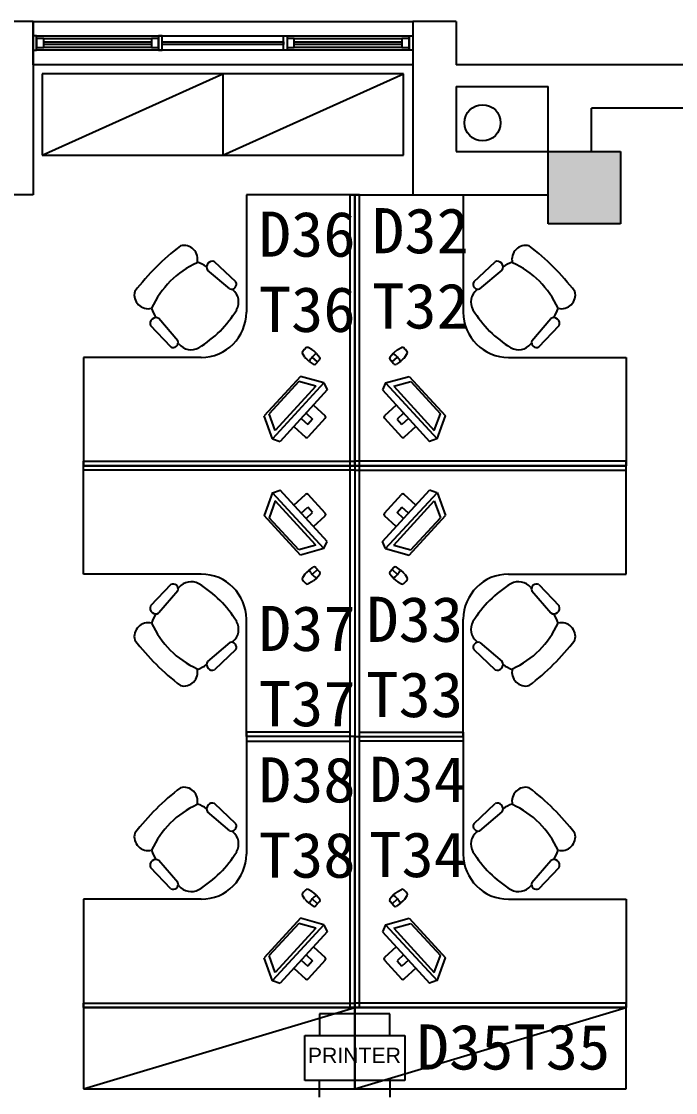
# Model space of a CAD drawing. Header units: millimetres. Extents: x 526420 to 928802, y 401925 to 509768.
# Drawn here: x 567142 to 570760, y 427228 to 433159 of the extents above; entities that cross this region are included whole.
import ezdxf

# ---------------------------------------------------------------- set-up
doc = ezdxf.new("R2010")
doc.units = ezdxf.units.MM
doc.header["$LTSCALE"] = 3000
doc.header["$MEASUREMENT"] = 0
doc.linetypes.add('DASH', pattern=[0.35, 0.25, -0.1])
doc.layers.get('0').update_dxf_attribs({"linetype": 'CONTINUOUS'})
for name, color, linetype in [('D-WALL', 7, 'CONTINUOUS'), ('D-WINDOW', 7, 'CONTINUOUS'), ('P-FURNI-I', 7, 'CONTINUOUS'), ('W-WD', 7, 'CONTINUOUS'), ('窗台线', 7, 'CONTINUOUS')]:
    doc.layers.add(name, color=color, linetype=linetype)
doc.styles.add('Arial', font='ARIAL.TTF')
doc.styles.get("Standard").update_dxf_attribs({"font": 'romans.shx', "width": 0.65, "bigfont": 'hzfs1.shx'})

msp = doc.modelspace()

# ---------------------------------------------------------------- linework, layer by layer
at = {"color": 0, "linetype": 'DASH'}
for p, q in [((569180.7, 427663.8), (568791.6, 427663.8)), ((568791.6, 427663.8), (568791.6, 427544.9)), ((569180.7, 427544.9), (569180.7, 427663.8)), ((568709.7, 427544.9), (569262.6, 427544.9)), ((568709.7, 427295.3), (568709.7, 427544.9)), ((569262.6, 427544.9), (569262.6, 427295.3)), ((569262.6, 427295.3), (568709.7, 427295.3)), ((568791.6, 427203), (568791.6, 427295.3)), ((569180.7, 427295.3), (569180.7, 427203))]:
    msp.add_line(p, q, dxfattribs=at)
at = {"color": 0, "ltscale": 0.7}
msp.add_circle((569692.7, 432597.7), 100, dxfattribs=at)
msp.add_circle((569692.7, 432597.7), 100, dxfattribs=at)
msp.add_circle((569692.7, 432597.7), 100, dxfattribs=at)
at = {"layer": 'D-WALL', "color": 0, "ltscale": 0.7}
for p, q in [((567206.1, 433158.6), (566656.1, 433158.6)), ((567206.1, 433158.6), (567206.1, 432198.6)), ((569306.1, 433158.6), (569306.1, 432198.6)), ((569546.1, 433158.6), (569306.1, 433158.6)), ((569546.1, 433158.6), (569546.1, 432918.6)), ((570856.1, 432918.6), (569546.1, 432918.6)), ((569546.1, 432798.6), (569546.1, 432438.6)), ((569546.1, 432798.6), (570056.1, 432798.6)), ((570056.1, 432438.6), (570056.1, 432798.6)), ((570296.1, 432438.6), (570296.1, 432678.6)), ((570856.1, 432678.6), (570296.1, 432678.6)), ((569546.1, 432438.6), (570056.1, 432438.6)), ((567206.1, 432198.6), (567086.1, 432198.6)), ((569306.1, 432198.6), (570056.1, 432198.6))]:
    msp.add_line(p, q, dxfattribs=at)
at = {"layer": 'D-WALL', "color": 0, "ltscale": 100}
for p, q in [((570056.1, 432438.6), (570456.1, 432438.6)), ((570056.1, 432038.6), (570056.1, 432438.6)), ((570456.1, 432438.6), (570456.1, 432038.6)), ((570456.1, 432038.6), (570056.1, 432038.6))]:
    msp.add_line(p, q, dxfattribs=at)
at = {"layer": 'D-WALL', "color": 0}
msp.add_solid([(570056.1, 432438.6), (570456.1, 432438.6), (570056.1, 432038.6), (570456.1, 432038.6)], dxfattribs=at)
at = {"layer": 'D-WINDOW', "color": 0, "ltscale": 0.7}
for p, q in [((567206.1, 433158.6), (569306.1, 433158.6)), ((567226.1, 433078.6), (567206.1, 433078.6)), ((567206.1, 433078.6), (567206.1, 432998.6)), ((567226.1, 433078.6), (569286.1, 433078.6)), ((567226.1, 432998.6), (567226.1, 433078.6)), ((567226.1, 432998.6), (567226.1, 433078.6)), ((567266.1, 433063.6), (567226.1, 433063.6)), ((567226.1, 433063.6), (567226.1, 433013.6)), ((567266.1, 433063.6), (567861.1, 433063.6)), ((567266.1, 433013.6), (567266.1, 433063.6)), ((567266.1, 433013.6), (567266.1, 433063.6)), ((567901.1, 433063.6), (567861.1, 433063.6)), ((567861.1, 433063.6), (567861.1, 433013.6)), ((567861.1, 433063.6), (567861.1, 433013.6)), ((567921.1, 433078.6), (567901.1, 433078.6)), ((567901.1, 433078.6), (567901.1, 432998.6)), ((567901.1, 433013.6), (567901.1, 433063.6)), ((567921.1, 432998.6), (567921.1, 433078.6)), ((568591.1, 432998.6), (568591.1, 433078.6)), ((568591.1, 433078.6), (568611.1, 433078.6)), ((568611.1, 433078.6), (568611.1, 432998.6)), ((568651.1, 433063.6), (568611.1, 433063.6)), ((568611.1, 433063.6), (568611.1, 433013.6)), ((568651.1, 433063.6), (569246.1, 433063.6)), ((568651.1, 433013.6), (568651.1, 433063.6)), ((568651.1, 433013.6), (568651.1, 433063.6)), ((569286.1, 433063.6), (569246.1, 433063.6)), ((569246.1, 433063.6), (569246.1, 433013.6)), ((569246.1, 433063.6), (569246.1, 433013.6)), ((569286.1, 433078.6), (569286.1, 432998.6)), ((569286.1, 432998.6), (569286.1, 433078.6)), ((569286.1, 433078.6), (569306.1, 433078.6)), ((569286.1, 433013.6), (569286.1, 433063.6)), ((569306.1, 433078.6), (569306.1, 432998.6)), ((567206.1, 432998.6), (567226.1, 432998.6)), ((567226.1, 433013.6), (567266.1, 433013.6)), ((569286.1, 432998.6), (567226.1, 432998.6)), ((567266.1, 433046.1), (567861.1, 433046.1)), ((567266.1, 433031.1), (567266.1, 433046.1)), ((567861.1, 433031.1), (567266.1, 433031.1)), ((567861.1, 433013.6), (567266.1, 433013.6)), ((567861.1, 433046.1), (567861.1, 433031.1)), ((567861.1, 433013.6), (567901.1, 433013.6)), ((567901.1, 432998.6), (567921.1, 432998.6)), ((567921.1, 433046.1), (568591.1, 433046.1)), ((567921.1, 433031.1), (567921.1, 433046.1)), ((568591.1, 433031.1), (567921.1, 433031.1)), ((568591.1, 433046.1), (568591.1, 433031.1)), ((568611.1, 432998.6), (568591.1, 432998.6)), ((568611.1, 433013.6), (568651.1, 433013.6)), ((568651.1, 433046.1), (569246.1, 433046.1)), ((568651.1, 433031.1), (568651.1, 433046.1)), ((569246.1, 433031.1), (568651.1, 433031.1)), ((569246.1, 433013.6), (568651.1, 433013.6)), ((569246.1, 433046.1), (569246.1, 433031.1)), ((569246.1, 433013.6), (569286.1, 433013.6)), ((569306.1, 432998.6), (569286.1, 432998.6))]:
    msp.add_line(p, q, dxfattribs=at)
at = {"layer": 'P-FURNI-I', "color": 0, "ltscale": 0.7}
for p, q in [((567256.1, 432868.6), (567256.1, 432418.6)), ((569256.1, 432868.6), (567256.1, 432868.6)), ((567256.1, 432418.6), (568256.1, 432868.6)), ((568256.1, 432868.6), (568256.1, 432418.6)), ((568256.1, 432418.6), (569256.1, 432868.6)), ((569256.1, 432418.6), (569256.1, 432868.6)), ((567256.1, 432418.6), (569256.1, 432418.6))]:
    msp.add_line(p, q, dxfattribs=at)
at = {"layer": 'P-FURNI-I', "color": 0}
for p, q in [((568986.1, 432198.6), (568386.1, 432198.6)), ((568386.1, 432198.6), (568386.1, 431548.6)), ((568961.1, 432198.6), (568986.1, 432198.6)), ((568961.1, 430698.6), (568961.1, 432198.6)), ((569011.1, 432198.6), (568986.1, 432198.6)), ((568986.1, 432198.6), (568986.1, 430698.6)), ((568986.1, 430698.6), (568986.1, 432198.6)), ((568986.1, 432198.6), (569586.1, 432198.6)), ((568986.1, 432198.6), (568986.1, 430698.6)), ((568986.1, 430698.6), (568986.1, 432198.6)), ((569011.1, 430698.6), (569011.1, 432198.6)), ((569586.1, 432198.6), (569586.1, 431548.6)), ((568328.3, 431716.3), (568210.2, 431828.2)), ((569644, 431716.3), (569762.1, 431828.2)), ((568294.3, 431677.6), (568171.1, 431782.2)), ((569678, 431677.6), (569801.2, 431782.2)), ((568312, 431672.2), (568307.1, 431676.3)), ((568312, 431672.2), (568307.2, 431676.4)), ((569660.3, 431672.2), (569665, 431676.4)), ((569660.3, 431672.2), (569665.2, 431676.3)), ((568007.1, 431390.4), (567902.5, 431513.7)), ((569965.2, 431390.4), (570069.7, 431513.7)), ((567968.4, 431356.4), (567856.5, 431474.5)), ((570003.8, 431356.4), (570115.8, 431474.5)), ((568012.5, 431372.7), (568008.4, 431377.6)), ((569959.7, 431372.7), (569963.9, 431377.6)), ((568136.1, 431298.6), (567486.1, 431298.6)), ((567486.1, 431298.6), (567486.1, 430698.6)), ((569836.1, 431298.6), (570486.1, 431298.6)), ((570486.1, 431298.6), (570486.1, 430698.6)), ((568685.7, 431193.3), (568484.5, 430974)), ((568685.7, 431193.3), (568484.5, 430974)), ((568675.9, 431164.9), (568511.9, 430986.2)), ((568675.9, 431164.9), (568511.9, 430986.2)), ((568815.6, 431157.4), (568531.4, 430847.7)), ((568815.6, 431157.4), (568531.4, 430847.7)), ((568771.2, 431138.6), (568675.9, 431164.9)), ((568771.2, 431138.6), (568675.9, 431164.9)), ((568815.6, 431157.4), (568685.7, 431193.3)), ((568815.6, 431157.4), (568685.7, 431193.3)), ((568815.6, 431157.4), (568833.9, 431118.2)), ((568815.6, 431157.4), (568833.9, 431118.2)), ((569156.7, 431157.4), (569138.3, 431118.2)), ((569156.7, 431157.4), (569138.3, 431118.2)), ((569156.7, 431157.4), (569286.6, 431193.3)), ((569156.7, 431157.4), (569286.6, 431193.3)), ((569156.7, 431157.4), (569440.9, 430847.7)), ((569156.7, 431157.4), (569440.9, 430847.7)), ((569201.1, 431138.6), (569296.4, 431164.9)), ((569201.1, 431138.6), (569296.4, 431164.9)), ((569286.6, 431193.3), (569487.8, 430974)), ((569286.6, 431193.3), (569487.8, 430974)), ((569296.4, 431164.9), (569460.4, 430986.2)), ((569296.4, 431164.9), (569460.4, 430986.2)), ((568771.2, 431138.6), (568546.4, 430893.5)), ((568771.2, 431138.6), (568546.4, 430893.5)), ((568833.9, 431118.2), (568572.3, 430833.1)), ((568833.9, 431118.2), (568572.3, 430833.1)), ((569138.3, 431118.2), (569400, 430833.1)), ((569138.3, 431118.2), (569400, 430833.1)), ((569201.1, 431138.6), (569425.9, 430893.5)), ((569201.1, 431138.6), (569425.9, 430893.5)), ((568531.4, 430847.6), (568484.5, 430974)), ((568531.4, 430847.6), (568484.5, 430974)), ((568546.4, 430893.5), (568511.9, 430986.2)), ((568546.4, 430893.5), (568511.9, 430986.2)), ((569425.9, 430893.5), (569460.4, 430986.2)), ((569425.9, 430893.5), (569460.4, 430986.2)), ((569440.9, 430847.6), (569487.8, 430974)), ((569440.9, 430847.6), (569487.8, 430974)), ((568531.7, 430847.9), (568572.3, 430833.1)), ((568531.7, 430847.9), (568572.3, 430833.1)), ((569440.6, 430847.9), (569400, 430833.1)), ((569440.6, 430847.9), (569400, 430833.1)), ((567486.1, 430698.6), (567486.1, 430723.6)), ((567486.1, 430723.6), (568986.1, 430723.6)), ((568986.1, 430698.6), (567486.1, 430698.6)), ((567486.1, 430698.6), (568986.1, 430698.6)), ((567486.1, 430673.6), (567486.1, 430698.6)), ((567486.1, 430698.6), (568986.1, 430698.6)), ((567486.1, 430098.6), (567486.1, 430698.6)), ((567486.1, 430698.6), (568986.1, 430698.6)), ((568986.1, 430698.6), (568961.1, 430698.6)), ((568961.1, 430698.6), (568986.1, 430698.6)), ((568961.1, 427698.6), (568961.1, 430698.6)), ((570486.1, 430723.6), (568986.1, 430723.6)), ((568986.1, 430723.6), (568986.1, 430698.6)), ((568986.1, 430723.6), (568986.1, 430698.6)), ((568986.1, 430698.6), (570486.1, 430698.6)), ((568986.1, 430698.6), (569011.1, 430698.6)), ((570486.1, 430698.6), (568986.1, 430698.6)), ((568986.1, 430698.6), (568986.1, 430698.6)), ((570486.1, 430698.6), (568986.1, 430698.6)), ((568986.1, 430698.6), (568986.1, 430673.6)), ((569011.1, 430698.6), (568986.1, 430698.6)), ((568986.1, 430698.6), (568986.1, 427698.6)), ((568986.1, 430698.6), (568986.1, 429198.6)), ((570486.1, 430698.6), (568986.1, 430698.6)), ((568986.1, 430698.6), (568986.1, 430698.6)), ((568986.1, 430698.6), (568986.1, 430698.6)), ((568986.1, 430698.6), (568986.1, 430673.6)), ((568986.1, 430698.6), (568986.1, 427698.6)), ((568986.1, 430698.6), (568986.1, 429198.6)), ((568986.1, 430698.6), (568986.1, 430698.6)), ((569011.1, 427698.6), (569011.1, 430698.6)), ((570486.1, 430698.6), (570486.1, 430723.6)), ((570486.1, 430673.6), (570486.1, 430698.6)), ((570486.1, 430098.6), (570486.1, 430698.6)), ((568986.1, 430673.6), (567486.1, 430673.6)), ((568986.1, 430673.6), (570486.1, 430673.6)), ((568531.7, 430549.3), (568572.3, 430564.1)), ((568531.7, 430549.3), (568572.3, 430564.1)), ((568833.9, 430278.9), (568572.3, 430564.1)), ((568833.9, 430278.9), (568572.3, 430564.1)), ((569138.3, 430278.9), (569400, 430564.1)), ((569138.3, 430278.9), (569400, 430564.1)), ((569440.6, 430549.3), (569400, 430564.1)), ((569440.6, 430549.3), (569400, 430564.1)), ((568531.4, 430549.6), (568484.5, 430423.2)), ((568531.4, 430549.6), (568484.5, 430423.2)), ((568546.4, 430503.6), (568511.9, 430411)), ((568546.4, 430503.6), (568511.9, 430411)), ((568815.6, 430239.7), (568531.4, 430549.5)), ((568815.6, 430239.7), (568531.4, 430549.5)), ((568771.2, 430258.6), (568546.4, 430503.6)), ((568771.2, 430258.6), (568546.4, 430503.6)), ((569156.7, 430239.7), (569440.9, 430549.5)), ((569156.7, 430239.7), (569440.9, 430549.5)), ((569201.1, 430258.6), (569425.9, 430503.6)), ((569201.1, 430258.6), (569425.9, 430503.6)), ((569425.9, 430503.6), (569460.4, 430411)), ((569425.9, 430503.6), (569460.4, 430411)), ((569440.9, 430549.6), (569487.8, 430423.2)), ((569440.9, 430549.6), (569487.8, 430423.2)), ((568685.7, 430203.8), (568484.5, 430423.2)), ((568685.7, 430203.8), (568484.5, 430423.2)), ((568675.9, 430232.3), (568511.9, 430411)), ((568675.9, 430232.3), (568511.9, 430411)), ((569286.6, 430203.8), (569487.8, 430423.2)), ((569286.6, 430203.8), (569487.8, 430423.2)), ((569296.4, 430232.3), (569460.4, 430411)), ((569296.4, 430232.3), (569460.4, 430411)), ((568815.6, 430239.7), (568833.9, 430278.9)), ((568815.6, 430239.7), (568833.9, 430278.9)), ((569156.7, 430239.7), (569138.3, 430278.9)), ((569156.7, 430239.7), (569138.3, 430278.9)), ((568771.2, 430258.6), (568675.9, 430232.3)), ((568771.2, 430258.6), (568675.9, 430232.3)), ((568815.6, 430239.7), (568685.7, 430203.8)), ((568815.6, 430239.7), (568685.7, 430203.8)), ((569156.7, 430239.7), (569286.6, 430203.8)), ((569156.7, 430239.7), (569286.6, 430203.8)), ((569201.1, 430258.6), (569296.4, 430232.3)), ((569201.1, 430258.6), (569296.4, 430232.3)), ((568136.1, 430098.6), (567486.1, 430098.6)), ((569836.1, 430098.6), (570486.1, 430098.6)), ((567968.4, 430040.8), (567856.5, 429922.6)), ((568012.5, 430024.4), (568008.4, 430019.6)), ((569959.7, 430024.4), (569963.9, 430019.6)), ((570003.8, 430040.8), (570115.8, 429922.6)), ((568007.1, 430006.7), (567902.5, 429883.5)), ((569965.2, 430006.7), (570069.7, 429883.5)), ((568386.1, 429198.6), (568386.1, 429848.6)), ((569586.1, 429198.6), (569586.1, 429848.6)), ((568294.3, 429719.6), (568171.1, 429615)), ((568328.3, 429680.9), (568210.2, 429569)), ((568312, 429725), (568307.1, 429720.8)), ((568312, 429725), (568307.2, 429720.8)), ((569644, 429680.9), (569762.1, 429569)), ((569660.3, 429725), (569665, 429720.8)), ((569660.3, 429725), (569665.2, 429720.8)), ((569678, 429719.6), (569801.2, 429615)), ((568386.1, 429223.6), (568386.1, 429173.6)), ((568961.1, 429223.6), (568386.1, 429223.6)), ((568986.1, 429198.6), (568386.1, 429198.6)), ((568386.1, 429198.6), (568386.1, 428548.6)), ((568986.1, 429198.6), (568386.1, 429198.6)), ((568961.1, 429173.6), (568961.1, 429223.6)), ((568986.1, 427698.6), (568986.1, 429198.6)), ((568986.1, 429198.6), (569586.1, 429198.6)), ((568986.1, 429198.6), (569586.1, 429198.6)), ((568986.1, 427698.6), (568986.1, 429198.6)), ((569011.1, 429173.6), (569011.1, 429223.6)), ((569011.1, 429223.6), (569586.1, 429223.6)), ((569586.1, 429223.6), (569586.1, 429173.6)), ((569586.1, 429198.6), (569586.1, 428548.6)), ((568386.1, 429173.6), (568961.1, 429173.6)), ((569586.1, 429173.6), (569011.1, 429173.6)), ((568294.3, 428677.6), (568171.1, 428782.2)), ((568328.3, 428716.3), (568210.2, 428828.2)), ((569644, 428716.3), (569762.1, 428828.2)), ((569678, 428677.6), (569801.2, 428782.2)), ((568312, 428672.2), (568307.1, 428676.3)), ((568312, 428672.2), (568307.2, 428676.4)), ((569660.3, 428672.2), (569665, 428676.4)), ((569660.3, 428672.2), (569665.2, 428676.3)), ((568007.1, 428390.4), (567902.5, 428513.7)), ((569965.2, 428390.4), (570069.7, 428513.7)), ((567968.4, 428356.4), (567856.5, 428474.5)), ((570003.8, 428356.4), (570115.8, 428474.5)), ((568012.5, 428372.7), (568008.4, 428377.6)), ((569959.7, 428372.7), (569963.9, 428377.6)), ((568136.1, 428298.6), (567486.1, 428298.6)), ((567486.1, 428298.6), (567486.1, 427698.6)), ((569836.1, 428298.6), (570486.1, 428298.6)), ((570486.1, 428298.6), (570486.1, 427698.6)), ((568685.7, 428193.3), (568484.5, 427974)), ((568685.7, 428193.3), (568484.5, 427974)), ((568815.6, 428157.4), (568685.7, 428193.3)), ((568815.6, 428157.4), (568685.7, 428193.3)), ((569156.7, 428157.4), (569286.6, 428193.3)), ((569156.7, 428157.4), (569286.6, 428193.3)), ((569286.6, 428193.3), (569487.8, 427974)), ((569286.6, 428193.3), (569487.8, 427974)), ((568675.9, 428164.9), (568511.9, 427986.2)), ((568675.9, 428164.9), (568511.9, 427986.2)), ((568815.6, 428157.4), (568531.4, 427847.7)), ((568815.6, 428157.4), (568531.4, 427847.7)), ((568771.2, 428138.6), (568546.4, 427893.5)), ((568771.2, 428138.6), (568546.4, 427893.5)), ((568771.2, 428138.6), (568675.9, 428164.9)), ((568771.2, 428138.6), (568675.9, 428164.9)), ((568815.6, 428157.4), (568833.9, 428118.2)), ((568815.6, 428157.4), (568833.9, 428118.2)), ((569156.7, 428157.4), (569138.3, 428118.2)), ((569156.7, 428157.4), (569138.3, 428118.2)), ((569156.7, 428157.4), (569440.9, 427847.7)), ((569156.7, 428157.4), (569440.9, 427847.7)), ((569201.1, 428138.6), (569296.4, 428164.9)), ((569201.1, 428138.6), (569296.4, 428164.9)), ((569201.1, 428138.6), (569425.9, 427893.5)), ((569201.1, 428138.6), (569425.9, 427893.5)), ((569296.4, 428164.9), (569460.4, 427986.2)), ((569296.4, 428164.9), (569460.4, 427986.2)), ((568833.9, 428118.2), (568572.3, 427833.1)), ((568833.9, 428118.2), (568572.3, 427833.1)), ((569138.3, 428118.2), (569400, 427833.1)), ((569138.3, 428118.2), (569400, 427833.1)), ((568531.4, 427847.6), (568484.5, 427974)), ((568531.4, 427847.6), (568484.5, 427974)), ((568546.4, 427893.5), (568511.9, 427986.2)), ((568546.4, 427893.5), (568511.9, 427986.2)), ((569425.9, 427893.5), (569460.4, 427986.2)), ((569425.9, 427893.5), (569460.4, 427986.2)), ((569440.9, 427847.6), (569487.8, 427974)), ((569440.9, 427847.6), (569487.8, 427974)), ((568531.7, 427847.9), (568572.3, 427833.1)), ((568531.7, 427847.9), (568572.3, 427833.1)), ((569440.6, 427847.9), (569400, 427833.1)), ((569440.6, 427847.9), (569400, 427833.1)), ((567486.1, 427698.6), (567486.1, 427723.6)), ((567486.1, 427723.6), (568986.1, 427723.6)), ((570486.1, 427723.6), (568986.1, 427723.6)), ((568986.1, 427723.6), (568986.1, 427698.6)), ((568986.1, 427723.6), (568986.1, 427698.6)), ((570486.1, 427698.6), (570486.1, 427723.6)), ((568986.1, 427698.6), (567486.1, 427698.6)), ((567486.1, 427698.6), (568986.1, 427698.6)), ((568986.1, 427698.6), (568961.1, 427698.6)), ((568986.1, 427698.6), (570486.1, 427698.6)), ((568986.1, 427698.6), (569011.1, 427698.6)), ((570486.1, 427698.6), (568986.1, 427698.6)), ((568986.1, 427698.6), (568986.1, 427698.6)), ((568986.1, 427698.6), (568986.1, 427698.6))]:
    msp.add_line(p, q, dxfattribs=at)
at = {"layer": 'P-FURNI-I', "color": 0, "linetype": 'ByBlock'}
for p, q in [((568748.6, 431341.3), (568727.5, 431352.6)), ((568748.6, 431341.3), (568727.5, 431352.6)), ((568773.8, 431320.4), (568758.8, 431334.1)), ((568773.8, 431320.4), (568758.8, 431334.1)), ((569198.5, 431320.4), (569213.5, 431334.1)), ((569198.5, 431320.4), (569213.5, 431334.1)), ((569223.7, 431341.3), (569244.8, 431352.6)), ((569223.7, 431341.3), (569244.8, 431352.6)), ((568710.2, 431299.4), (568697.1, 431319.5)), ((568710.2, 431299.4), (568697.1, 431319.5)), ((568733.2, 431276.1), (568718.2, 431289.8)), ((568733.2, 431276.1), (568718.2, 431289.8)), ((568733.2, 431276.1), (568756.5, 431260.2)), ((568733.2, 431276.1), (568756.5, 431260.2)), ((568780.4, 431273.5), (568750.9, 431300.6)), ((568780.4, 431273.5), (568750.9, 431300.6)), ((568769.5, 431261.6), (568791.3, 431285.4)), ((568769.5, 431261.6), (568791.3, 431285.4)), ((568773.8, 431320.4), (568791.7, 431298.5)), ((568773.8, 431320.4), (568791.7, 431298.5)), ((569198.5, 431320.4), (569180.6, 431298.5)), ((569198.5, 431320.4), (569180.6, 431298.5)), ((569202.7, 431261.6), (569181, 431285.4)), ((569202.7, 431261.6), (569181, 431285.4)), ((569191.9, 431273.5), (569221.3, 431300.6)), ((569191.9, 431273.5), (569221.3, 431300.6)), ((569239.1, 431276.1), (569215.8, 431260.2)), ((569239.1, 431276.1), (569215.8, 431260.2)), ((569239.1, 431276.1), (569254, 431289.8)), ((569239.1, 431276.1), (569254, 431289.8)), ((569262.1, 431299.4), (569275.2, 431319.5)), ((569262.1, 431299.4), (569275.2, 431319.5)), ((568757.2, 431034.6), (568821.9, 430975.2)), ((568757.2, 431034.6), (568821.9, 430975.2)), ((569215.1, 431034.6), (569150.3, 430975.2)), ((569215.1, 431034.6), (569150.3, 430975.2)), ((568716.6, 430990.4), (568752.7, 430957.3)), ((568716.6, 430990.4), (568752.7, 430957.3)), ((569255.6, 430990.4), (569219.6, 430957.3)), ((569255.6, 430990.4), (569219.6, 430957.3)), ((568649, 430916.7), (568713.8, 430857.3)), ((568649, 430916.7), (568713.8, 430857.3)), ((568689.6, 430960.9), (568725.7, 430927.8)), ((568689.6, 430960.9), (568725.7, 430927.8)), ((568752.7, 430957.3), (568725.7, 430927.8)), ((568752.7, 430957.3), (568725.7, 430927.8)), ((568822.5, 430961.1), (568727.9, 430857.9)), ((568822.5, 430961.1), (568727.9, 430857.9)), ((569149.7, 430961.1), (569244.4, 430857.9)), ((569149.7, 430961.1), (569244.4, 430857.9)), ((569219.6, 430957.3), (569246.6, 430927.8)), ((569219.6, 430957.3), (569246.6, 430927.8)), ((569282.7, 430960.9), (569246.6, 430927.8)), ((569282.7, 430960.9), (569246.6, 430927.8)), ((569323.2, 430916.7), (569258.5, 430857.3)), ((569323.2, 430916.7), (569258.5, 430857.3)), ((568649, 430480.5), (568713.8, 430539.9)), ((568649, 430480.5), (568713.8, 430539.9)), ((568822.5, 430436.1), (568727.9, 430539.3)), ((568822.5, 430436.1), (568727.9, 430539.3)), ((569149.7, 430436.1), (569244.4, 430539.3)), ((569149.7, 430436.1), (569244.4, 430539.3)), ((569323.2, 430480.5), (569258.5, 430539.9)), ((569323.2, 430480.5), (569258.5, 430539.9)), ((568689.6, 430436.3), (568725.7, 430469.3)), ((568689.6, 430436.3), (568725.7, 430469.3)), ((568716.6, 430406.8), (568752.7, 430439.9)), ((568716.6, 430406.8), (568752.7, 430439.9)), ((568752.7, 430439.9), (568725.7, 430469.3)), ((568752.7, 430439.9), (568725.7, 430469.3)), ((569219.6, 430439.9), (569246.6, 430469.3)), ((569219.6, 430439.9), (569246.6, 430469.3)), ((569255.6, 430406.8), (569219.6, 430439.9)), ((569255.6, 430406.8), (569219.6, 430439.9)), ((569282.7, 430436.3), (569246.6, 430469.3)), ((569282.7, 430436.3), (569246.6, 430469.3)), ((568757.2, 430362.6), (568821.9, 430422)), ((568757.2, 430362.6), (568821.9, 430422)), ((569215.1, 430362.6), (569150.3, 430422)), ((569215.1, 430362.6), (569150.3, 430422)), ((568710.2, 430097.8), (568697.1, 430077.7)), ((568710.2, 430097.8), (568697.1, 430077.7)), ((568733.2, 430121), (568718.2, 430107.3)), ((568733.2, 430121), (568718.2, 430107.3)), ((568733.2, 430121), (568756.5, 430137)), ((568733.2, 430121), (568756.5, 430137)), ((568780.4, 430123.7), (568750.9, 430096.6)), ((568780.4, 430123.7), (568750.9, 430096.6)), ((568769.5, 430135.5), (568791.3, 430111.8)), ((568769.5, 430135.5), (568791.3, 430111.8)), ((568773.8, 430076.8), (568791.7, 430098.7)), ((568773.8, 430076.8), (568791.7, 430098.7)), ((569198.5, 430076.8), (569180.6, 430098.7)), ((569198.5, 430076.8), (569180.6, 430098.7)), ((569202.7, 430135.5), (569181, 430111.8)), ((569202.7, 430135.5), (569181, 430111.8)), ((569191.9, 430123.7), (569221.3, 430096.6)), ((569191.9, 430123.7), (569221.3, 430096.6)), ((569239.1, 430121), (569215.8, 430137)), ((569239.1, 430121), (569215.8, 430137)), ((569239.1, 430121), (569254, 430107.3)), ((569239.1, 430121), (569254, 430107.3)), ((569262.1, 430097.8), (569275.2, 430077.7)), ((569262.1, 430097.8), (569275.2, 430077.7)), ((568748.6, 430055.9), (568727.5, 430044.6)), ((568748.6, 430055.9), (568727.5, 430044.6)), ((568773.8, 430076.8), (568758.8, 430063.1)), ((568773.8, 430076.8), (568758.8, 430063.1)), ((569198.5, 430076.8), (569213.5, 430063.1)), ((569198.5, 430076.8), (569213.5, 430063.1)), ((569223.7, 430055.9), (569244.8, 430044.6)), ((569223.7, 430055.9), (569244.8, 430044.6)), ((568710.2, 428299.4), (568697.1, 428319.5)), ((568710.2, 428299.4), (568697.1, 428319.5)), ((568748.6, 428341.3), (568727.5, 428352.6)), ((568748.6, 428341.3), (568727.5, 428352.6)), ((568773.8, 428320.4), (568758.8, 428334.1)), ((568773.8, 428320.4), (568758.8, 428334.1)), ((568773.8, 428320.4), (568791.7, 428298.5)), ((568773.8, 428320.4), (568791.7, 428298.5)), ((569198.5, 428320.4), (569180.6, 428298.5)), ((569198.5, 428320.4), (569180.6, 428298.5)), ((569198.5, 428320.4), (569213.5, 428334.1)), ((569198.5, 428320.4), (569213.5, 428334.1)), ((569223.7, 428341.3), (569244.8, 428352.6)), ((569223.7, 428341.3), (569244.8, 428352.6)), ((569262.1, 428299.4), (569275.2, 428319.5)), ((569262.1, 428299.4), (569275.2, 428319.5)), ((568733.2, 428276.1), (568718.2, 428289.8)), ((568733.2, 428276.1), (568718.2, 428289.8)), ((568733.2, 428276.1), (568756.5, 428260.2)), ((568733.2, 428276.1), (568756.5, 428260.2)), ((568780.4, 428273.5), (568750.9, 428300.6)), ((568780.4, 428273.5), (568750.9, 428300.6)), ((568769.5, 428261.6), (568791.3, 428285.4)), ((568769.5, 428261.6), (568791.3, 428285.4)), ((569202.7, 428261.6), (569181, 428285.4)), ((569202.7, 428261.6), (569181, 428285.4)), ((569191.9, 428273.5), (569221.3, 428300.6)), ((569191.9, 428273.5), (569221.3, 428300.6)), ((569239.1, 428276.1), (569215.8, 428260.2)), ((569239.1, 428276.1), (569215.8, 428260.2)), ((569239.1, 428276.1), (569254, 428289.8)), ((569239.1, 428276.1), (569254, 428289.8)), ((568757.2, 428034.6), (568821.9, 427975.2)), ((568757.2, 428034.6), (568821.9, 427975.2)), ((569215.1, 428034.6), (569150.3, 427975.2)), ((569215.1, 428034.6), (569150.3, 427975.2)), ((568689.6, 427960.9), (568725.7, 427927.8)), ((568689.6, 427960.9), (568725.7, 427927.8)), ((568716.6, 427990.4), (568752.7, 427957.3)), ((568716.6, 427990.4), (568752.7, 427957.3)), ((568752.7, 427957.3), (568725.7, 427927.8)), ((568752.7, 427957.3), (568725.7, 427927.8)), ((568822.5, 427961.1), (568727.9, 427857.9)), ((568822.5, 427961.1), (568727.9, 427857.9)), ((569149.7, 427961.1), (569244.4, 427857.9)), ((569149.7, 427961.1), (569244.4, 427857.9)), ((569255.6, 427990.4), (569219.6, 427957.3)), ((569255.6, 427990.4), (569219.6, 427957.3)), ((569219.6, 427957.3), (569246.6, 427927.8)), ((569219.6, 427957.3), (569246.6, 427927.8)), ((569282.7, 427960.9), (569246.6, 427927.8)), ((569282.7, 427960.9), (569246.6, 427927.8)), ((568649, 427916.7), (568713.8, 427857.3)), ((568649, 427916.7), (568713.8, 427857.3)), ((569323.2, 427916.7), (569258.5, 427857.3)), ((569323.2, 427916.7), (569258.5, 427857.3))]:
    msp.add_line(p, q, dxfattribs=at)
at = {"layer": 'P-FURNI-I', "color": 0, "ltscale": 100}
for p, q in [((567486.1, 427248.6), (568986.1, 427698.6)), ((568986.1, 427698.6), (567486.1, 427698.6)), ((567486.1, 427698.6), (567486.1, 427248.6)), ((568986.1, 427248.6), (570486.1, 427698.6)), ((570486.1, 427698.6), (568986.1, 427698.6)), ((568986.1, 427698.6), (568986.1, 427248.6)), ((568986.1, 427248.6), (568986.1, 427698.6)), ((570486.1, 427248.6), (570486.1, 427698.6)), ((567486.1, 427248.6), (568986.1, 427248.6)), ((568986.1, 427248.6), (570486.1, 427248.6))]:
    msp.add_line(p, q, dxfattribs=at)
at = {"layer": 'P-FURNI-I', "color": 0}
for centre, radius, start, end in [((568865.1, 430819.7), 1383.5, 127.59073, 142.40927), ((568040.4, 431842), 76.4, 345.39269, 104.60731), ((569931.9, 431842), 76.4, 75.39269, 194.60731), ((569107.2, 430819.7), 1383.5, 37.59073, 52.40927), ((568320.4, 431364.3), 502.6, 114.20895, 155.79105), ((568059.9, 431657.9), 177.1, 53.09524, 71.38199), ((568197.9, 431799), 31.7, 67.15642, 212.13371), ((569774.4, 431799), 31.7, 327.86629, 112.84358), ((569912.4, 431657.9), 177.1, 108.61801, 126.90476), ((569651.8, 431364.3), 502.6, 24.20895, 65.79105), ((568303.3, 431704), 27.9, 251.04311, 26.28384), ((569668.9, 431704), 27.9, 153.71616, 288.95689), ((567842.7, 431644.4), 76.4, 165.39269, 284.60731), ((568255, 431604.3), 88.6, 331.10866, 50), ((569717.2, 431604.3), 88.6, 130, 208.89134), ((570129.5, 431644.4), 76.4, 255.39269, 14.60731), ((568028.6, 431626.6), 177.1, 198.78779, 217.66529), ((569943.7, 431626.6), 177.1, 322.33471, 341.21221), ((567885.7, 431486.8), 31.7, 57.86629, 202.84358), ((567799.2, 431885.6), 624.1, 301.27501, 328.72499), ((568136.1, 431548.6), 250, 270.00002, 359.99998), ((569836.1, 431548.6), 250, 180.00002, 269.99998), ((570173.1, 431885.6), 624.1, 211.27501, 238.72499), ((570086.6, 431486.8), 31.7, 337.15642, 122.13371), ((567980.8, 431381.4), 27.9, 243.71616, 18.95689), ((569991.5, 431381.4), 27.9, 161.04311, 296.28384), ((568080.4, 431429.7), 88.6, 220, 298.89134), ((569891.9, 431429.7), 88.6, 241.10866, 320), ((568136.1, 429848.6), 250, 0.00002, 89.99998), ((569836.1, 429848.6), 250, 90.00002, 179.99998), ((567980.8, 430015.8), 27.9, 341.04311, 116.28384), ((568080.4, 429967.5), 88.6, 61.10866, 140), ((567799.2, 429511.6), 624.1, 31.27501, 58.72499), ((570173.1, 429511.6), 624.1, 121.27501, 148.72499), ((569891.9, 429967.5), 88.6, 40, 118.89134), ((569991.5, 430015.8), 27.9, 63.71616, 198.95689), ((567885.7, 429910.3), 31.7, 157.15642, 302.13371), ((570086.6, 429910.3), 31.7, 237.86629, 22.84358), ((568028.6, 429770.6), 177.1, 142.33471, 161.21221), ((569943.7, 429770.6), 177.1, 18.78779, 37.66529), ((567842.7, 429752.8), 76.4, 75.39269, 194.60731), ((568320.4, 430032.9), 502.6, 204.20895, 245.79105), ((568255, 429792.8), 88.6, 310, 28.89134), ((569717.2, 429792.8), 88.6, 151.10866, 230), ((569651.8, 430032.9), 502.6, 294.20895, 335.79105), ((570129.5, 429752.8), 76.4, 345.39269, 104.60731), ((568865.1, 430577.5), 1383.5, 217.59073, 232.40927), ((569107.2, 430577.5), 1383.5, 307.59073, 322.40927), ((568303.3, 429693.2), 27.9, 333.71616, 108.95689), ((569668.9, 429693.2), 27.9, 71.04311, 206.28384), ((568197.9, 429598.1), 31.7, 147.86629, 292.84358), ((569774.4, 429598.1), 31.7, 247.15642, 32.13371), ((568040.4, 429555.2), 76.4, 255.39269, 14.60731), ((568059.9, 429739.2), 177.1, 288.61801, 306.90476), ((569912.4, 429739.2), 177.1, 233.09524, 251.38199), ((569931.9, 429555.2), 76.4, 165.39269, 284.60731), ((568865.1, 427819.7), 1383.5, 127.59073, 142.40927), ((568040.4, 428842), 76.4, 345.39269, 104.60731), ((569931.9, 428842), 76.4, 75.39269, 194.60731), ((569107.2, 427819.7), 1383.5, 37.59073, 52.40927), ((568320.4, 428364.3), 502.6, 114.20895, 155.79105), ((568059.9, 428657.9), 177.1, 53.09524, 71.38199), ((568197.9, 428799), 31.7, 67.15642, 212.13371), ((569774.4, 428799), 31.7, 327.86629, 112.84358), ((569912.4, 428657.9), 177.1, 108.61801, 126.90476), ((569651.8, 428364.3), 502.6, 24.20895, 65.79105), ((567842.7, 428644.4), 76.4, 165.39269, 284.60731), ((568303.3, 428704), 27.9, 251.04311, 26.28384), ((568255, 428604.3), 88.6, 331.10866, 50), ((569717.2, 428604.3), 88.6, 130, 208.89134), ((569668.9, 428704), 27.9, 153.71616, 288.95689), ((570129.5, 428644.4), 76.4, 255.39269, 14.60731), ((568028.6, 428626.6), 177.1, 198.78779, 217.66529), ((567799.2, 428885.6), 624.1, 301.27501, 328.72499), ((568136.1, 428548.6), 250, 270.00002, 359.99998), ((569836.1, 428548.6), 250, 180.00002, 269.99998), ((570173.1, 428885.6), 624.1, 211.27501, 238.72499), ((569943.7, 428626.6), 177.1, 322.33471, 341.21221), ((567885.7, 428486.8), 31.7, 57.86629, 202.84358), ((570086.6, 428486.8), 31.7, 337.15642, 122.13371), ((567980.8, 428381.4), 27.9, 243.71616, 18.95689), ((568080.4, 428429.7), 88.6, 220, 298.89134), ((569891.9, 428429.7), 88.6, 241.10866, 320), ((569991.5, 428381.4), 27.9, 161.04311, 296.28384)]:
    msp.add_arc(centre, radius, start, end, dxfattribs=at)
at = {"layer": 'P-FURNI-I', "color": 0, "linetype": 'ByBlock'}
for centre, radius, start, end in [((568705.4, 431324.9), 10, 137.47035, 213.12695), ((568705.4, 431324.9), 10, 137.47035, 213.12695), ((568770.9, 431282.3), 88, 129.09951, 145.8412), ((568770.9, 431282.3), 88, 129.09951, 145.8412), ((568722.8, 431343.8), 10, 61.81376, 137.47035), ((568722.8, 431343.8), 10, 61.81376, 137.47035), ((568725, 431297.2), 50, 47.47035, 61.81376), ((568725, 431297.2), 50, 47.47035, 61.81376), ((569247.3, 431297.2), 50, 118.18624, 132.52965), ((569247.3, 431297.2), 50, 118.18624, 132.52965), ((569249.5, 431343.8), 10, 42.52965, 118.18624), ((569249.5, 431343.8), 10, 42.52965, 118.18624), ((569201.4, 431282.3), 88, 34.1588, 50.90049), ((569201.4, 431282.3), 88, 34.1588, 50.90049), ((569266.8, 431324.9), 10, 326.87305, 42.52965), ((569266.8, 431324.9), 10, 326.87305, 42.52965), ((568752, 431326.7), 50, 213.12695, 227.47035), ((568752, 431326.7), 50, 213.12695, 227.47035), ((568849.1, 431210.6), 133.1, 124.44717, 150.49354), ((568849.1, 431210.6), 133.1, 124.44717, 150.49354), ((568784, 431292.2), 10, 317.47035, 39.36733), ((568784, 431292.2), 10, 317.47035, 39.36733), ((569188.3, 431292.2), 10, 140.63267, 222.52965), ((569188.3, 431292.2), 10, 140.63267, 222.52965), ((569123.2, 431210.6), 133.1, 29.50646, 55.55283), ((569123.2, 431210.6), 133.1, 29.50646, 55.55283), ((569220.2, 431326.7), 50, 312.52965, 326.87305), ((569220.2, 431326.7), 50, 312.52965, 326.87305), ((568762.2, 431268.4), 10, 235.57338, 317.47035), ((568762.2, 431268.4), 10, 235.57338, 317.47035), ((569210.1, 431268.4), 10, 222.52965, 304.42662), ((569210.1, 431268.4), 10, 222.52965, 304.42662), ((568815.2, 430967.8), 10, 317.47035, 47.47035), ((568815.2, 430967.8), 10, 317.47035, 47.47035), ((569157.1, 430967.8), 10, 132.52965, 222.52965), ((569157.1, 430967.8), 10, 132.52965, 222.52965), ((568720.5, 430864.7), 10, 227.47035, 317.47035), ((568720.5, 430864.7), 10, 227.47035, 317.47035), ((569251.7, 430864.7), 10, 222.52965, 312.52965), ((569251.7, 430864.7), 10, 222.52965, 312.52965), ((568720.5, 430532.5), 10, 42.52965, 132.52965), ((568720.5, 430532.5), 10, 42.52965, 132.52965), ((569251.7, 430532.5), 10, 47.47035, 137.47035), ((569251.7, 430532.5), 10, 47.47035, 137.47035), ((568815.2, 430429.3), 10, 312.52965, 42.52965), ((568815.2, 430429.3), 10, 312.52965, 42.52965), ((569157.1, 430429.3), 10, 137.47035, 227.47035), ((569157.1, 430429.3), 10, 137.47035, 227.47035), ((568752, 430070.5), 50, 132.52965, 146.87305), ((568752, 430070.5), 50, 132.52965, 146.87305), ((568849.1, 430186.6), 133.1, 209.50646, 235.55283), ((568849.1, 430186.6), 133.1, 209.50646, 235.55283), ((568762.2, 430128.8), 10, 42.52965, 124.42662), ((568762.2, 430128.8), 10, 42.52965, 124.42662), ((568784, 430105), 10, 320.63267, 42.52965), ((568784, 430105), 10, 320.63267, 42.52965), ((569188.3, 430105), 10, 137.47035, 219.36733), ((569188.3, 430105), 10, 137.47035, 219.36733), ((569123.2, 430186.6), 133.1, 304.44717, 330.49354), ((569123.2, 430186.6), 133.1, 304.44717, 330.49354), ((569210.1, 430128.8), 10, 55.57338, 137.47035), ((569210.1, 430128.8), 10, 55.57338, 137.47035), ((569220.2, 430070.5), 50, 33.12695, 47.47035), ((569220.2, 430070.5), 50, 33.12695, 47.47035), ((568705.4, 430072.3), 10, 146.87305, 222.52965), ((568705.4, 430072.3), 10, 146.87305, 222.52965), ((568770.9, 430114.9), 88, 214.1588, 230.90049), ((568770.9, 430114.9), 88, 214.1588, 230.90049), ((568722.8, 430053.4), 10, 222.52965, 298.18624), ((568722.8, 430053.4), 10, 222.52965, 298.18624), ((568725, 430100), 50, 298.18624, 312.52965), ((568725, 430100), 50, 298.18624, 312.52965), ((569247.3, 430100), 50, 227.47035, 241.81376), ((569247.3, 430100), 50, 227.47035, 241.81376), ((569249.5, 430053.4), 10, 241.81376, 317.47035), ((569249.5, 430053.4), 10, 241.81376, 317.47035), ((569201.4, 430114.9), 88, 309.09951, 325.8412), ((569201.4, 430114.9), 88, 309.09951, 325.8412), ((569266.8, 430072.3), 10, 317.47035, 33.12695), ((569266.8, 430072.3), 10, 317.47035, 33.12695), ((568705.4, 428324.9), 10, 137.47035, 213.12695), ((568705.4, 428324.9), 10, 137.47035, 213.12695), ((568770.9, 428282.3), 88, 129.09951, 145.8412), ((568770.9, 428282.3), 88, 129.09951, 145.8412), ((568722.8, 428343.8), 10, 61.81376, 137.47035), ((568722.8, 428343.8), 10, 61.81376, 137.47035), ((568849.1, 428210.6), 133.1, 124.44717, 150.49354), ((568849.1, 428210.6), 133.1, 124.44717, 150.49354), ((568725, 428297.2), 50, 47.47035, 61.81376), ((568725, 428297.2), 50, 47.47035, 61.81376), ((569123.2, 428210.6), 133.1, 29.50646, 55.55283), ((569123.2, 428210.6), 133.1, 29.50646, 55.55283), ((569247.3, 428297.2), 50, 118.18624, 132.52965), ((569247.3, 428297.2), 50, 118.18624, 132.52965), ((569249.5, 428343.8), 10, 42.52965, 118.18624), ((569249.5, 428343.8), 10, 42.52965, 118.18624), ((569201.4, 428282.3), 88, 34.1588, 50.90049), ((569201.4, 428282.3), 88, 34.1588, 50.90049), ((569266.8, 428324.9), 10, 326.87305, 42.52965), ((569266.8, 428324.9), 10, 326.87305, 42.52965), ((568752, 428326.7), 50, 213.12695, 227.47035), ((568752, 428326.7), 50, 213.12695, 227.47035), ((568762.2, 428268.4), 10, 235.57338, 317.47035), ((568762.2, 428268.4), 10, 235.57338, 317.47035), ((568784, 428292.2), 10, 317.47035, 39.36733), ((568784, 428292.2), 10, 317.47035, 39.36733), ((569188.3, 428292.2), 10, 140.63267, 222.52965), ((569188.3, 428292.2), 10, 140.63267, 222.52965), ((569210.1, 428268.4), 10, 222.52965, 304.42662), ((569210.1, 428268.4), 10, 222.52965, 304.42662), ((569220.2, 428326.7), 50, 312.52965, 326.87305), ((569220.2, 428326.7), 50, 312.52965, 326.87305), ((568815.2, 427967.8), 10, 317.47035, 47.47035), ((568815.2, 427967.8), 10, 317.47035, 47.47035), ((569157.1, 427967.8), 10, 132.52965, 222.52965), ((569157.1, 427967.8), 10, 132.52965, 222.52965), ((568720.5, 427864.7), 10, 227.47035, 317.47035), ((568720.5, 427864.7), 10, 227.47035, 317.47035), ((569251.7, 427864.7), 10, 222.52965, 312.52965), ((569251.7, 427864.7), 10, 222.52965, 312.52965)]:
    msp.add_arc(centre, radius, start, end, dxfattribs=at)
at = {"layer": 'W-WD', "color": 0, "ltscale": 0.7}
msp.add_circle((569692.7, 432597.7), 100, dxfattribs=at)
at = {"layer": '窗台线', "color": 0, "ltscale": 0.7}
for p, q in [((567206.1, 432918.6), (567206.1, 433158.6)), ((569306.1, 433158.6), (569306.1, 432918.6)), ((569306.1, 432918.6), (567206.1, 432918.6))]:
    msp.add_line(p, q, dxfattribs=at)

# ---------------------------------------------------------------- texts
at = {"color": 0, "linetype": 'DASH', "style": 'Arial'}
msp.add_text('PRINTER', height=84, dxfattribs=at).set_placement((568726.4, 427392.4))
at = {"layer": 'P-FURNI-I', "color": 6, "ltscale": 0.7, "char_height": 250, "attachment_point": 1}
for s, insert, width in [('{\\fKaiTi_GB2312|b0|i0|c134|p49;\\W1.05;\\C3;D36\\PT36}', (568454.7, 432105.9), 280.111), ('{\\fKaiTi_GB2312|b0|i0|c134|p49;\\W1.05;\\C3;D32\\PT32}', (569081.3, 432124.9), 339.372), ('{\\fKaiTi_GB2312|b0|i0|c134|p49;\\W1.05;\\C3;D33\\PT33}', (569049.6, 429973.4), 339.372), ('{\\fKaiTi_GB2312|b0|i0|c134|p49;\\W1.05;\\C3;D37\\PT37}', (568454.7, 429922.8), 339.372), ('{\\fKaiTi_GB2312|b0|i0|c134|p49;\\W1.05;\\C3;D38\\PT38}', (568454.7, 429084.4), 339.372), ('{\\fKaiTi_GB2312|b0|i0|c134|p49;\\W1.05;\\C3;D34\\PT34}', (569065.5, 429087.5), 339.372), ('{\\fKaiTi_GB2312|b0|i0|c134|p49;\\W1.05;\\C3;D35T35}', (569327.8, 427605.5), 779.487)]:
    msp.add_mtext(s, dxfattribs=dict(at, insert=insert, width=width))

doc.saveas('drawing.dxf')
